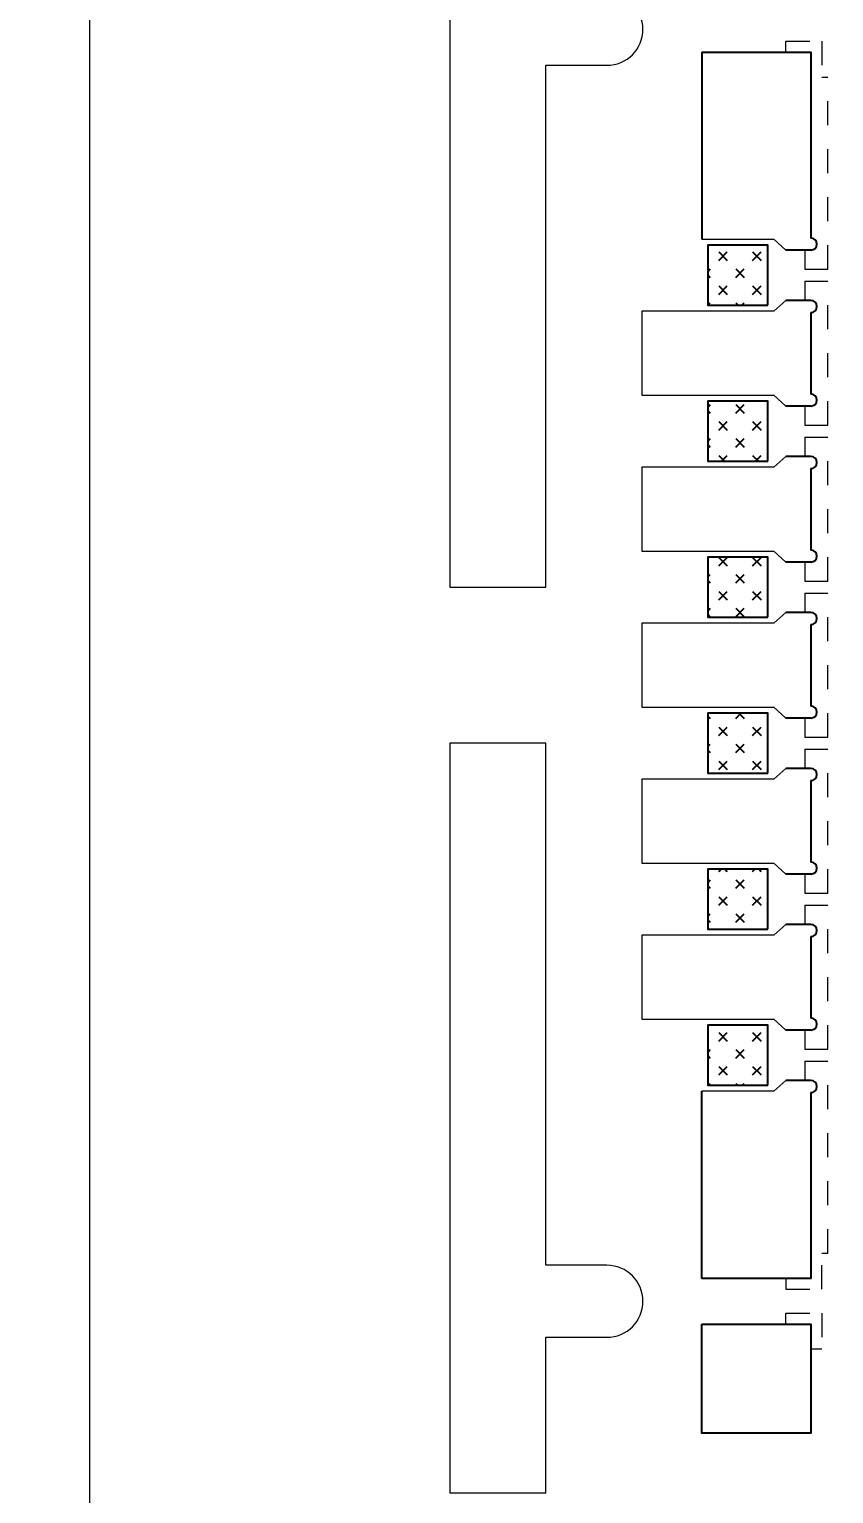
# Model space of a CAD drawing. Extents: x 2576 to 2702, y -218 to -63.
# Drawn here: x 2604.98 to 2608.33, y -145.95 to -139.85 of the extents above; entities that cross this region are included whole.
import ezdxf

# ---------------------------------------------------------------- set-up
doc = ezdxf.new("R2010")
doc.units = 0
doc.header["$LTSCALE"] = 5
doc.header["$MEASUREMENT"] = 0
doc.linetypes.add('HIDDEN', pattern=[0.375, 0.25, -0.125])
doc.linetypes.add('HIDDEN2', pattern=[4.7625, 3.175, -1.5875])
doc.layers.get('0').update_dxf_attribs({"linetype": 'CONTINUOUS'})
for name, color, linetype in [('1', 7, 'CONTINUOUS'), ('1D', 4, 'CONTINUOUS'), ('PLATING', 3, 'CONTINUOUS')]:
    doc.layers.add(name, color=color, linetype=linetype)

msp = doc.modelspace()

# ---------------------------------------------------------------- hatches: boundary and pattern name
at = {"layer": 'PLATING', "lineweight": -3}
h = msp.add_hatch(dxfattribs=at)
h.set_pattern_fill('CROSS', color=3, scale=0.1, angle=90)
h.set_pattern_definition([(45, (2655.57945, -2634.84886), (0.070710678, -0.070710678), [0.05, -0.05]), (315, (2655.57945, -2634.81351), (-0.070710678, -0.070710678), [0.05, -0.05])])
h.paths.add_polyline_path([(2607.804, -142.9495), (2608.054, -142.9495), (2608.054, -142.6995), (2607.804, -142.6995)])
h.paths.add_polyline_path([(2607.804, -143.5995), (2608.054, -143.5995), (2608.054, -143.3495), (2607.804, -143.3495)])
h.paths.add_polyline_path([(2607.804, -141.6495), (2608.054, -141.6495), (2608.054, -141.3995), (2607.804, -141.3995)])
h.paths.add_polyline_path([(2607.804, -144.2495), (2608.054, -144.2495), (2608.054, -143.9995), (2607.804, -143.9995)])
h.paths.add_polyline_path([(2607.804, -140.9995), (2608.054, -140.9995), (2608.054, -140.7495), (2607.804, -140.7495)])
h.paths.add_polyline_path([(2607.804, -142.2995), (2608.054, -142.2995), (2608.054, -142.0495), (2607.804, -142.0495)])

# ---------------------------------------------------------------- linework, layer by layer
for p, q in [((2607.779, -139.9445, -0.0325), (2607.779, -140.7245, -0.0325)), ((2608.234, -140.7695, -0.0325), (2608.129, -140.7695, -0.0325)), ((2608.234, -140.9795, -0.0325), (2608.129, -140.9795, -0.0325)), ((2608.234, -141.4195, -0.0325), (2608.129, -141.4195, -0.0325)), ((2608.234, -141.6295, -0.0325), (2608.129, -141.6295, -0.0325)), ((2608.234, -142.0695, -0.0325), (2608.129, -142.0695, -0.0325)), ((2608.234, -142.2795, -0.0325), (2608.129, -142.2795, -0.0325)), ((2608.234, -142.7195, -0.0325), (2608.129, -142.7195, -0.0325)), ((2608.234, -142.9295, -0.0325), (2608.129, -142.9295, -0.0325)), ((2608.234, -143.3695, -0.0325), (2608.129, -143.3695, -0.0325)), ((2608.234, -143.5795, -0.0325), (2608.129, -143.5795, -0.0325)), ((2608.234, -144.0195, -0.0325), (2608.129, -144.0195, -0.0325)), ((2608.234, -144.2295, -0.0325), (2608.129, -144.2295, -0.0325)), ((2607.779, -145.0545, -0.0325), (2607.779, -144.2745, -0.0325))]:
    msp.add_line(p, q)
at = {"lineweight": 0}
for p, q in [((2607.129, -142.8245, -0.0325), (2606.729, -142.8245, -0.0325)), ((2606.729, -142.8245, -0.0325), (2606.729, -145.9495, -0.0325)), ((2607.129, -144.9995, -0.0325), (2607.129, -142.8245, -0.0325)), ((2607.384, -144.9995, -0.0325), (2607.129, -144.9995, -0.0325)), ((2607.129, -145.2995, -0.0325), (2607.384, -145.2995, -0.0325)), ((2607.129, -145.9495, -0.0325), (2607.129, -145.2995, -0.0325)), ((2607.129, -145.9495, -0.0325), (2606.729, -145.9495, -0.0325))]:
    msp.add_line(p, q, dxfattribs=at)
at = {"color": 1, "lineweight": 0, "elevation": -0.0325}
msp.add_lwpolyline([(2677.229, -148.3495), (2605.229, -148.3495), (2605.229, -78.3495), (2677.229, -78.3495)], dxfattribs=at)
at = {"lineweight": 0, "elevation": -0.0325}
msp.add_lwpolyline([(2607.384, -139.9995, 1), (2607.384, -139.6995), (2607.129, -139.6995), (2607.129, -137.5245), (2606.729, -137.5245), (2606.729, -142.1745), (2607.129, -142.1745), (2607.129, -139.9995)], format="xyb", close=True, dxfattribs=at)
at = {"elevation": -0.0325}
for points in [[(2607.779, -139.9445), (2608.234, -139.9445), (2608.234, -140.7195)], [(2608.234, -141.0295), (2608.234, -141.3695)], [(2608.234, -141.6795), (2608.234, -142.0195)], [(2608.234, -142.3295), (2608.234, -142.6695)], [(2608.234, -142.9795), (2608.234, -143.3195)], [(2608.234, -143.6295), (2608.234, -143.9695)], [(2608.234, -144.2795), (2608.234, -145.0545), (2607.779, -145.0545)]]:
    msp.add_lwpolyline(points, dxfattribs=at)
msp.add_lwpolyline([(2607.779, -145.2445), (2608.234, -145.2445), (2608.234, -145.6995), (2607.779, -145.6995)], close=True, dxfattribs=at)
for centre in [(2608.234, -140.7445, -0.0325), (2608.234, -141.0045, -0.0325), (2608.234, -141.3945, -0.0325), (2608.234, -141.6545, -0.0325), (2608.234, -142.0445, -0.0325), (2608.234, -142.3045, -0.0325), (2608.234, -142.6945, -0.0325), (2608.234, -142.9545, -0.0325), (2608.234, -143.3445, -0.0325), (2608.234, -143.6045, -0.0325), (2608.234, -143.9945, -0.0325), (2608.234, -144.2545, -0.0325)]:
    msp.add_arc(centre, 0.025, 270, 90)
at = {"lineweight": 0}
msp.add_arc((2607.384, -145.1495, -0.0325), 0.15, 270, 90, dxfattribs=at)
at = {"layer": '1', "color": 0, "lineweight": 0}
for p, q in [((2607.779, -140.7245, -0.0325), (2608.079, -140.7245, -0.0325)), ((2608.129, -140.7695, -0.0325), (2608.079, -140.7245, -0.0325)), ((2608.129, -140.9795, -0.0325), (2608.079, -141.0245, -0.0325)), ((2608.079, -141.0245, -0.0325), (2607.529, -141.0245, -0.0325)), ((2607.529, -141.0245, -0.0325), (2607.529, -141.3745, -0.0325)), ((2607.529, -141.3745, -0.0325), (2608.079, -141.3745, -0.0325)), ((2608.129, -141.4195, -0.0325), (2608.079, -141.3745, -0.0325)), ((2608.079, -141.6745, -0.0325), (2607.529, -141.6745, -0.0325)), ((2607.529, -141.6745, -0.0325), (2607.529, -142.0245, -0.0325)), ((2608.129, -141.6295, -0.0325), (2608.079, -141.6745, -0.0325)), ((2607.529, -142.0245, -0.0325), (2608.079, -142.0245, -0.0325)), ((2608.129, -142.0695, -0.0325), (2608.079, -142.0245, -0.0325)), ((2608.129, -142.2795, -0.0325), (2608.079, -142.3245, -0.0325)), ((2608.079, -142.3245, -0.0325), (2607.529, -142.3245, -0.0325)), ((2607.529, -142.3245, -0.0325), (2607.529, -142.6745, -0.0325)), ((2607.529, -142.6745, -0.0325), (2608.079, -142.6745, -0.0325)), ((2608.129, -142.7195, -0.0325), (2608.079, -142.6745, -0.0325)), ((2608.129, -142.9295, -0.0325), (2608.079, -142.9745, -0.0325)), ((2608.079, -142.9745, -0.0325), (2607.529, -142.9745, -0.0325)), ((2607.529, -142.9745, -0.0325), (2607.529, -143.3245, -0.0325)), ((2607.529, -143.3245, -0.0325), (2608.079, -143.3245, -0.0325)), ((2608.129, -143.3695, -0.0325), (2608.079, -143.3245, -0.0325)), ((2608.079, -143.6245, -0.0325), (2607.529, -143.6245, -0.0325)), ((2607.529, -143.6245, -0.0325), (2607.529, -143.9745, -0.0325)), ((2608.129, -143.5795, -0.0325), (2608.079, -143.6245, -0.0325)), ((2607.529, -143.9745, -0.0325), (2608.079, -143.9745, -0.0325)), ((2608.129, -144.0195, -0.0325), (2608.079, -143.9745, -0.0325)), ((2608.129, -144.2295, -0.0325), (2608.079, -144.2745, -0.0325)), ((2608.079, -144.2745, -0.0325), (2607.779, -144.2745, -0.0325))]:
    msp.add_line(p, q, dxfattribs=at)
at = {"layer": '1D', "linetype": 'HIDDEN2', "lineweight": 13, "ltscale": 0.005}
for p, q in [((2608.304, -140.8495, -0.0325), (2608.304, -140.0495, -0.0325)), ((2608.209, -140.8495, -0.0325), (2608.304, -140.8495, -0.0325)), ((2608.209, -140.8995, -0.0325), (2608.304, -140.8995, -0.0325)), ((2608.304, -141.4995, -0.0325), (2608.304, -140.8995, -0.0325)), ((2608.209, -141.4995, -0.0325), (2608.304, -141.4995, -0.0325)), ((2608.209, -141.5495, -0.0325), (2608.304, -141.5495, -0.0325)), ((2608.304, -142.1495, -0.0325), (2608.304, -141.5495, -0.0325)), ((2608.209, -142.1495, -0.0325), (2608.304, -142.1495, -0.0325)), ((2608.209, -142.1995, -0.0325), (2608.304, -142.1995, -0.0325)), ((2608.304, -142.7995, -0.0325), (2608.304, -142.1995, -0.0325)), ((2608.209, -142.7995, -0.0325), (2608.304, -142.7995, -0.0325)), ((2608.209, -142.8495, -0.0325), (2608.304, -142.8495, -0.0325)), ((2608.304, -143.4495, -0.0325), (2608.304, -142.8495, -0.0325)), ((2608.209, -143.4495, -0.0325), (2608.304, -143.4495, -0.0325)), ((2608.209, -143.4995, -0.0325), (2608.304, -143.4995, -0.0325)), ((2608.304, -144.0995, -0.0325), (2608.304, -143.4995, -0.0325)), ((2608.209, -144.0995, -0.0325), (2608.304, -144.0995, -0.0325)), ((2608.209, -144.1495, -0.0325), (2608.304, -144.1495, -0.0325)), ((2608.304, -144.9495, -0.0325), (2608.304, -144.1495, -0.0325))]:
    msp.add_line(p, q, dxfattribs=at)
at = {"layer": '1D', "color": 4, "linetype": 'HIDDEN', "lineweight": 0, "ltscale": 0.05, "elevation": -0.0325}
for points in [[(2608.129, -139.9445), (2608.129, -139.8995), (2608.279, -139.8995), (2608.279, -140.0495), (2608.304, -140.0495)], [(2608.129, -145.0545), (2608.129, -145.0995), (2608.279, -145.0995), (2608.279, -144.9495), (2608.304, -144.9495)], [(2608.129, -145.2445), (2608.129, -145.1995), (2608.279, -145.1995), (2608.279, -145.3495), (2608.234, -145.3495)]]:
    msp.add_lwpolyline(points, dxfattribs=at)
at = {"layer": '1D', "linetype": 'HIDDEN2', "lineweight": 13, "ltscale": 0.005, "elevation": -0.0325}
for points in [[(2608.209, -140.7695), (2608.209, -140.8495)], [(2608.209, -140.8995), (2608.209, -140.9795)], [(2608.209, -141.4195), (2608.209, -141.4995)], [(2608.209, -141.5495), (2608.209, -141.6295)], [(2608.209, -142.0695), (2608.209, -142.1495)], [(2608.209, -142.1995), (2608.209, -142.2795)], [(2608.209, -142.7195), (2608.209, -142.7995)], [(2608.209, -142.8495), (2608.209, -142.9295)], [(2608.209, -143.3695), (2608.209, -143.4495)], [(2608.209, -143.4995), (2608.209, -143.5795)], [(2608.209, -144.0195), (2608.209, -144.0995)], [(2608.209, -144.1495), (2608.209, -144.2295)]]:
    msp.add_lwpolyline(points, dxfattribs=at)
at = {"layer": 'PLATING', "color": 3, "lineweight": -3, "elevation": -0.0325}
for points in [[(2608.054, -140.9995), (2608.054, -140.7495), (2607.804, -140.7495), (2607.804, -140.9995)], [(2608.054, -141.6495), (2608.054, -141.3995), (2607.804, -141.3995), (2607.804, -141.6495)], [(2608.054, -142.2995), (2608.054, -142.0495), (2607.804, -142.0495), (2607.804, -142.2995)], [(2608.054, -142.9495), (2608.054, -142.6995), (2607.804, -142.6995), (2607.804, -142.9495)], [(2608.054, -143.5995), (2608.054, -143.3495), (2607.804, -143.3495), (2607.804, -143.5995)], [(2608.054, -144.2495), (2608.054, -143.9995), (2607.804, -143.9995), (2607.804, -144.2495)]]:
    msp.add_lwpolyline(points, close=True, dxfattribs=at)

doc.saveas('drawing.dxf')
